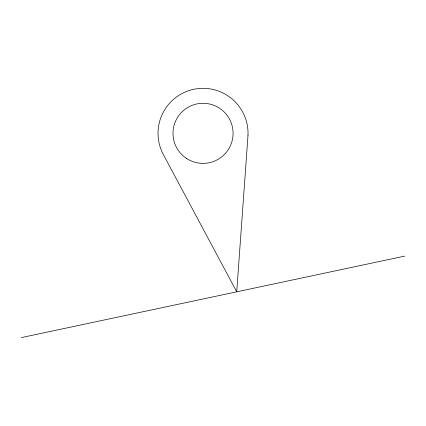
<?xml version="1.0" encoding="UTF-8"?>
<svg xmlns="http://www.w3.org/2000/svg" width="426" height="426" viewBox="0 0 426 426"><rect width="100%" height="100%" fill="white"/><g stroke="black" fill="none" stroke-linecap="round" stroke-linejoin="round"><path stroke-width="0.64" d="M21.3 337.61L404.7 256.117M247.98 135.692L236.723 291.821L162.934 153.77A45.007 45.007 0 0 1 193.681 89.311A45.007 45.007 0 0 1 247.98 135.692M186.668 158.536A30.049 30.049 0 0 0 233.043 134.909A30.049 30.049 0 0 0 189.394 106.564A30.049 30.049 0 0 0 186.668 158.536"/></g></svg>
